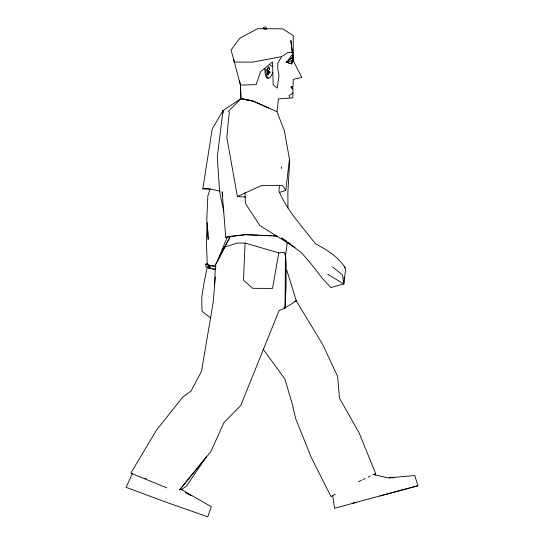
<?xml version="1.0" encoding="UTF-8"?>
<svg xmlns="http://www.w3.org/2000/svg" width="544" height="544" viewBox="0 0 544 544"><rect width="100%" height="100%" fill="white"/><g stroke="black" fill="none" stroke-linecap="round" stroke-linejoin="round"><path stroke-width="0.82" d="M283.41 308.278L285.056 307.945L285.423 253.402L286.171 263.126L286.09 286.028L285.056 307.945L279.065 310.597L240.815 405.334L223.924 422.674L210.773 451.656L179.758 489.75M207.046 222.639L206.441 242.121L207.257 263.99L210.208 265.52L215.9 266.247L215.458 266.485M214.54 284.988L215.444 264.914L230.282 236.388L228.018 236.81M266.601 29.199C266.614 23.759 259.032 29.879 266.37 29.09M222.285 249.2L224.774 247.037L237.102 243.073L245.079 243.073L243.515 280.174L252.722 288.313L272.524 288.415L278.773 252.885L284.118 252.368L285.505 256.027L287.327 242.284M286.627 241.373L281.697 238.041L301.818 252.994L311.637 264.547L322.062 278.052L330.915 287.545L343.774 283.948L343.971 280.602M344.073 278.929L344.175 277.256M344.719 268.056L344.821 266.383M215.336 277.012L213.139 302.566L201.511 371.321L191.134 390.898L182.526 397.297L156.611 429.971L130.805 473.151L166.845 487.859M229.337 111.758L226.8 137.272L237.361 196.506L245.752 197.03M279.528 185.157L278.895 190.998C287.137 210.929 302.505 226.719 315.35 243.719C327.032 249.893 339 257.04 345.664 268.892L343.774 283.948L327.685 274.312M281.33 168.47L281.513 166.797M279.562 192.372L285.797 190.427L289.299 160.541M287.953 207.93L287.892 191.93L289.707 160.636L284.39 130.818L276.957 111.663L278.501 98.865L292.815 97.913L293.005 89.345L292.393 89.338L290.979 86.911L293.073 86.299L293.236 79.322L301.804 77.493L293.359 60.887L290.85 40.392L292.318 52.401L293.298 52.197M375.448 475L375.666 473.593L359.135 432.908L339.463 398.201L337.64 376.489L322.959 345.012L296.324 300.852L286.838 270.232M220.191 191.162L211.14 189.203L202.858 188.761L212.174 129.016L222.999 110.561L240.917 98.634L253.048 101.048L276.957 111.663M267.913 75.011L268.083 72.801L269.906 72.848L270.11 72.1L268.321 71.25L268.586 70.312L269.749 69.462L268.804 66.946L267.254 69.224L268.049 74.963L268.219 72.753L268.858 72.937M207.352 266.546L204.333 281.132L201.722 297.405L202.035 311.331L210.78 317.982M292.509 60.744L292.074 62.356L291.251 60.826L286.151 62.138L291.659 63.981L292.808 60.697L292.774 57.494L286.151 62.138L291.686 63.838L292.808 60.697L292.298 60.255L291.251 60.826M269.77 72.896L269.695 71.794M268.722 70.264L268.45 71.21L269.09 71.658M210.168 188.659L207.842 195.894L206.781 219.286L208.162 239.469L207.849 230.194M215.444 264.914L217.314 261.446L227.263 236.946M132.362 473.695L126.058 487.308L166.369 502.302L207.781 516.8L211.33 506.736L181.227 489.416M217.314 261.446L230.282 236.388M272.918 72.563C271.565 74.487 269.912 80.118 266.614 77.996L265.268 74.63L264.819 68.646M292.318 52.401L288.17 52.401L281.663 56.596L277.794 63.002L277.794 69.285L278.997 75.358L277.243 88.026L273.122 84.633L272.578 61.928L260.637 71.638L256.108 84.633L240.462 85.082L231.098 49.994L239.802 38.175L257.672 28.682L282.622 28.818L293.189 35.516L293.359 60.887M268.641 66.994L267.118 69.272L267.254 70.91M292.624 93.486L292.924 93.038L289.02 95.69L289.823 97.424M179.731 489.777L206.604 456.62L186.47 486.091L181.023 489.96M228.133 111.5L240.944 98.682L240.462 85.082L239.408 80.519M285.056 307.945L296.324 300.852L294.705 301.322M335.444 494.115L331.01 496.584L311.1 457.048L295.61 418.452L292.291 404.144L284.954 379.073L262.983 348.915M358.442 481.753L361.434 480.332M362.93 479.624L365.18 478.557M368.172 477.136L370.423 476.075M373.415 474.654L375.666 473.593M215.553 269.763L210.072 268.403L209.848 265.778L210.399 265.52L208.651 265.737M210.072 268.403L210.63 268.138L209.209 268.301L205.931 266.703L205.836 264.153L207.257 263.99L206.815 263.922M209.848 265.778L215.9 266.247M237.361 196.506L261.8 185.416L282.608 185.647L285.797 190.427M222.782 195.949L222.129 191.814L225.753 237.463L227.127 237.055M356.082 502.391L334.553 508.341L332.71 495.679M352.621 503.302L391.986 492.687M372.96 474.45L388.178 477.89L414.78 475.524L417.942 485.751L379.984 495.958M392.802 492.47L417.942 485.751M392.673 477.89L394.121 477.51L389.586 477.911M225.753 237.463L229.133 236.66L245.507 234.77L258.917 235.314M281.663 56.596L252.926 62.111L234.328 62.111L233.668 59.194M210.63 268.138L209.073 268.362L208.848 265.737M231.084 236.293L245.528 234.573L277.086 236.001M205.836 264.153L208.787 265.676L210.208 265.52M202.858 188.761L208.665 188.707M290.979 86.911L293.039 87.89M260.596 235.382L271.49 235.824M273.17 235.892L276.522 236.028M144.52 478.496L146.18 478.577M253.048 101.048L240.91 98.634L240.462 85.082M212.194 268.525L215.329 269.307M278.773 252.885L245.079 243.073M268.28 77.574L267.328 77.262L266.227 74.412L265.819 68.938M268.933 108.106L252.912 101.055L240.91 98.634M187.17 493.245L191.624 495.774L185.388 492.748M295.038 247.5L259.862 225.563L245.888 204.15L245.242 200.994L245.024 192.596M269.98 64.96L272.292 66.436M288.034 242.325L290.85 244.229M292.325 87.876L293.026 88.373M332.432 266.893L342.455 274.72L343.774 283.948M215.342 266.506L215.744 267.886M223.876 211.732L219.626 191.964L217.287 156.971L222.999 110.561L223.094 113.07M269.613 69.503L268.668 66.994M208.787 265.676L209.209 268.301M267.39 72.556L267.532 74.195M292.971 55.644L293.325 60.275L293.128 56.909M291.523 55.644L287.939 60.513L292.869 56.95L293.264 60.105L292.713 55.644L291.523 55.644"/></g></svg>
